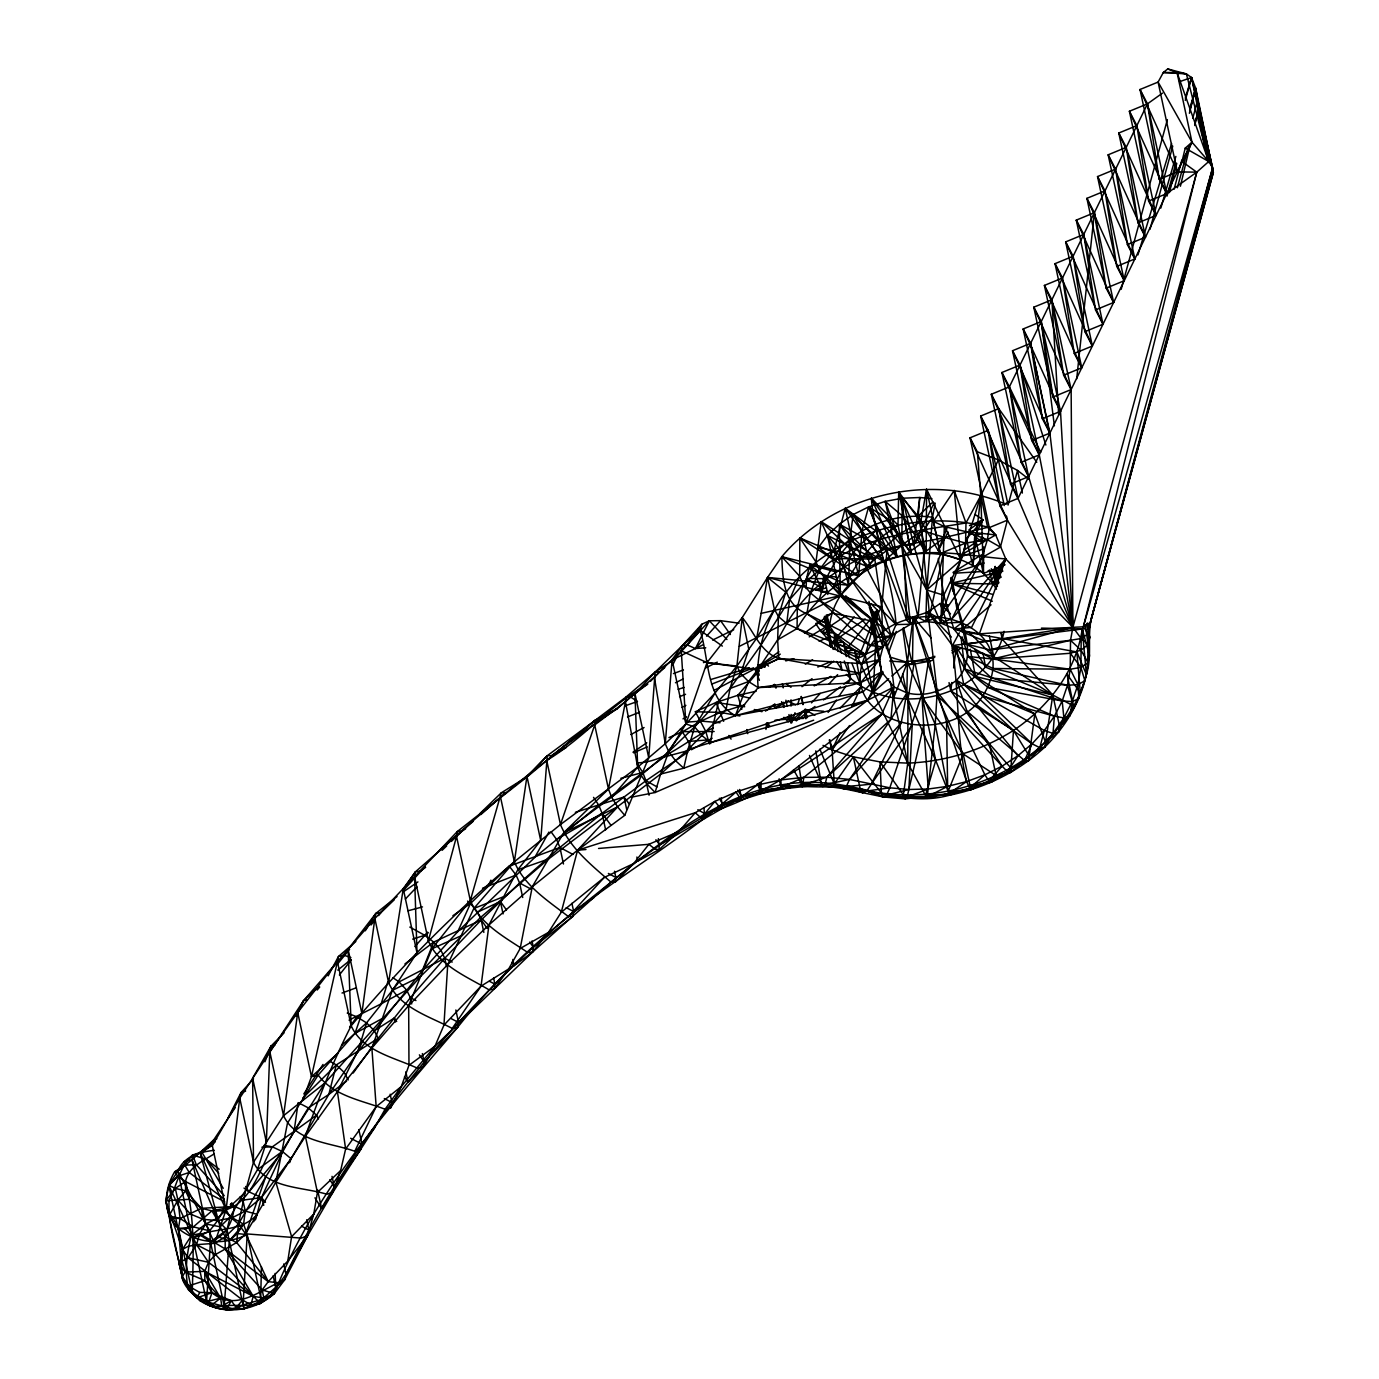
<?xml version="1.0" encoding="UTF-8"?>
<svg xmlns="http://www.w3.org/2000/svg" width="1379" height="1379" viewBox="0 0 1379 1379"><rect width="100%" height="100%" fill="white"/><g stroke="black" fill="none" stroke-linecap="round" stroke-linejoin="round"><path stroke-width="1.5" d="M1210.883 179.167L1091.754 616.965C1086.876 635.788 1092.427 655.818 1086.411 674.624C1080.291 702.376 1065.088 727.44 1044.748 747.108C1018.271 771.93 984.537 788.185 949.08 795.304C910.088 806.06 872.631 788.909 834.295 783.927C729.732 769.706 649.802 854.256 573.681 911.588C455.191 1011.979 354.455 1134.572 285.936 1274.334L284.522 1279.988C261.769 1288.744 235.981 1313.032 211.987 1292.675L204.85 1280.626L204.747 1271.335L208.47 1262.268L215.555 1254.511L236.671 1242.565L245.634 1233.826L275.869 1182.113L305.397 1136.348L337.424 1091.616L371.865 1048.006L408.667 1005.619L447.727 964.542L488.959 924.895L532.277 886.749L577.577 850.205L695.206 812.748L714.891 801.389L735.938 792.029L758.019 784.841L780.79 779.928L803.871 777.377L826.9 777.204L849.533 779.445L889.8 787.823L908.882 789.495L928.274 788.995L947.649 786.34L966.627 781.583L984.899 774.808L1002.085 766.155L1017.909 755.744L1032.078 743.798L1044.317 730.525L1054.418 716.166L1062.192 700.98L1067.484 685.242L1070.225 669.229L1070.518 640.287L1072.914 627.29L1071.138 389.55L1063.657 375.226L1081.757 367.779L1074.275 353.455L1092.375 346.008L1084.911 331.684L1102.993 324.255L1095.529 309.913L1113.629 302.484L1106.148 288.142L1124.247 280.713L1116.766 266.388L1134.865 258.942L1127.401 244.617L1145.484 237.171L1138.02 222.846L1156.119 215.4L1148.638 201.075L1166.737 193.629L1159.256 179.304L1140.019 89.497L1158.101 82.068L1163.307 72.518L1167.72 68.95L1186.388 73.897L1191.542 77.552L1208.745 161.515L1196.748 172.168L1083.342 626.824L1081.188 638.511L1080.912 667.402L1077.947 684.622L1072.241 701.566L1063.881 717.925L1053.004 733.404L1039.818 747.694L1024.563 760.553L1007.532 771.757L989.002 781.083L969.334 788.392L948.89 793.511L928.033 796.355L907.141 796.89L886.594 795.114L846.241 786.702L824.97 784.617L803.319 784.772L781.634 787.168L760.243 791.787L739.489 798.544L719.717 807.318L678.864 831.52L633.668 863.582L611.018 882.181L532.587 952.044L434.988 1046.161L401.306 1086.566L385.069 1109.25L375.105 1127.074L332.994 1192.163L307.586 1235.705L284.522 1279.988L274.318 1293.588L260.579 1303.396L253.236 1296.329L225.191 1248.943L225.208 1236.929L230.138 1216.985L257.511 1169.599L266.371 1142.295L269.784 1051.539L270.973 1046.178L284.091 1032.854M1208.349 162.601L1197.696 112.94L1197.713 99.633L1195.696 88.239L1191.542 77.552L1179.51 81.671M870.787 603.571L877.475 610.259L890.386 657.162L893.92 686.966L881.698 714.27L803.871 777.377L781.634 787.168L741.368 799.872L735.938 792.029C684.087 838.38 622.67 872.907 568.476 916.621C527.33 949.131 490.045 986.226 457.552 1027.458C387.585 1109.319 314.067 1192.059 274.318 1293.588C254.477 1311.67 223.277 1315.428 200.403 1301C193.594 1294.674 186.131 1288.986 182.786 1279.936C178.184 1253.339 167.686 1227.258 169.1 1200.006C177.426 1184.957 179.029 1167.306 192.612 1155.033L200.024 1152.499L212.314 1145.604L239.756 1098.098L303.483 1000.758L374.864 918.517L457.311 831.537L527.95 776.205L595.142 720.321L626.049 697.016L655.094 672.142L682.157 645.803L701.911 624.204L709.323 620.791L720.562 620.653L739.075 623.205M275.145 1273.42L275.834 1288.158L274.318 1293.588L263.889 1298.087L260.579 1303.396C246.358 1307.93 230.776 1302.879 216.313 1307.602L188.578 1290.158C184.355 1271.955 186.63 1253.063 191.612 1235.188L177.857 1171.047C184.079 1156.102 199.714 1152.051 214.262 1150.293M907.192 617.361L913.174 616.965L946.546 721.476L947.649 786.34L928.033 796.355L905.141 798.889L903.4 794.907L907.744 763.121L907.968 699.067L914.536 660.989L934.703 657.421M951.338 577.353L952.872 591.557M284.522 1279.988C269.336 1291.278 255.236 1310.757 234.482 1309.205C218.865 1311.757 202.575 1304.258 192.198 1292.692C193.422 1255.286 194.973 1217.933 185.51 1181.527C188.544 1166.893 202.903 1161.187 214.107 1153.895M278.058 1282.66L268.233 1281.66L236.671 1242.565L238.498 1223.966L245.169 1192.439L253.495 1162.238L283.54 1115.68L324.858 1083.067L420.595 976.453L480.633 917.414L548.549 859.014L660.575 774.084L687.931 749.607L713.426 723.82L735.369 715.649L758.14 687.604C748.176 568.027 886.214 498.284 989.295 527.605L1007.394 520.176L1006.498 515.987M983.813 546.911L983.417 573.457L992.104 582.438L996.534 589.212M224.225 1195.679L196.301 1164.703L184.838 1165.152L174.668 1171.754C164.118 1189.439 161.964 1213.623 178.443 1228.551L184.958 1228.93L192.801 1237.584L206.557 1301.724L210.332 1306.12L221.829 1306.327L226.604 1310.05L236.309 1307.62L244.031 1309.102L250.892 1304.758L260.579 1303.396L261.441 1266.732M1006.118 504.352C930.394 472.101 835.036 493.475 781.79 556.685C782.617 578.18 783.324 604.605 806.905 613.758L870.632 645.475C907.485 588.092 1029.165 621.912 982.641 696.188C945.787 753.572 824.108 719.769 870.632 645.475L891.248 635.736L910.605 624.239L901.711 545.619L902.418 498.233L919.776 497.491L931.928 498.681M948.442 605.278L940.064 603.554L927.86 612.121L913.174 616.965L912.467 664.35L904.745 664.678M793.546 769.654L800.768 782.772L843.086 788.581L862.668 792.701L866.77 791.029L871.39 784.03L901.142 723.079L906.882 692.844L907.434 662.403L913.174 616.965L931.084 637.943M830.589 646.751C815.799 567.786 929.36 526.037 983.417 573.457L1005.084 564.769M821.194 591.815L823.866 575.888L809.852 564.856L806.525 578.422L806.077 588.626M997 586.161L997.224 578.18L995.173 566.493L998.741 583.024M1192.783 118.387L1197.713 99.633L1213.33 172.496L1090.237 623.032L1083.342 626.824L1072.914 627.29L985.606 641.442L940.892 623.17L944.322 526.571L933.411 521.383L954.234 490.493L965.989 522.951L965.559 543.067L963.128 553.789L941.081 616.516L925.861 621.498L910.605 624.239L896.022 624.584L849.033 576.784L837.312 557.84L821.194 521.624L815.989 561.977L803.285 584.162L789.581 599.727L760.674 645.527L730.043 688.5L694.671 726.871L668.746 751.71L641.028 775.205L563.752 832.692L532.277 886.749L520.176 948.493L508.644 968.989L494.078 989.088L488.993 989.829C467.222 976.694 439.005 965.834 428.352 940.892L414.596 876.751L415.458 871.787L473.049 821.436M672.935 660.679L687.328 644.976L701.911 624.204L700.049 630.289C709.564 658.817 705.152 699.015 735.369 715.649L748.521 681.536L758.381 668.832L778.721 658.524L777.653 639.839L778.428 616.516L785.737 592.143L767.569 577.422L781.79 556.685L858.686 575.87L861.944 530.967L868.632 506.886L885.197 501.387L902.418 498.233L918.19 516.211L940.478 554.496L926.705 589.971L925.861 621.498L940.892 623.17L962.404 622.257L1005.756 558.943L995.707 534.914L989.295 527.605L970.04 437.815L988.14 430.369L998.396 459.879L1008.066 505.042L1017.547 470.463L998.396 459.879L977.349 451.812L970.04 437.815L1007.394 520.176L1072.914 627.29L1081.188 638.511L1088.117 644.51C1092.823 688.811 1062.83 729.974 1029.199 755.985C987.002 786.547 933.031 800.234 881.388 792.994L853.325 756.812L832.089 750.004L822.987 745.367M224.036 1198.954L189.216 1172.478L177.701 1176.27L168.721 1185.268L182.476 1249.408L182.062 1261.147L185.269 1272.127L204.85 1280.626L220.606 1298.087L221.829 1306.327L231.172 1300.638L236.309 1307.62L242.497 1300.035L250.892 1304.758L253.236 1296.329L215.555 1254.511L196.525 1244.668L168.721 1185.268L177.857 1171.047L192.612 1155.033L205.954 1159.136L219.192 1169.202M869.649 604.778L890.386 657.162L906.882 692.844L912.191 725.164L908.882 789.495L907.141 796.89L905.141 798.889L883.525 796.993L862.668 792.701L834.295 783.927L819.867 749.159M948.028 606.329L940.064 603.554C963.438 660.438 952.406 722.768 966.627 781.583L948.89 793.511L927.119 798.32L907.744 763.121L873.2 692.379L876.165 635.512M876.699 624.997L877.475 610.259L872.217 613.983M177.701 1176.27L168.962 1185.699L165.67 1200.781L182.476 1249.408L188.096 1257.803L242.497 1300.035L244.031 1309.102L243.049 1304.948L247.203 1234.636C225.294 1245.099 197.593 1244.565 178.443 1228.551L173.133 1218.088L169.031 1215.795L177.943 1200.126L185.596 1190.818L185.51 1181.527L177.701 1176.27L174.668 1171.754L177.857 1171.047L192.009 1159.773L213.642 1140.019L235.223 1107.613M946.201 622.239L927.86 612.121L937.168 691.775L935.238 724.354L927.119 798.32L903.4 794.907L880.009 761.897L853.325 756.812L834.295 783.927L843.086 788.581L866.77 791.029L889.8 787.823L921.913 694.499L907.434 662.403L902.693 628.393M966.127 537.948L972.936 565.924L974.729 535.638L982.951 519.917L975.005 514.401M404.461 1076.913L408.046 1082.17L423.112 1067.018L434.988 1046.161L443.952 1025.097L447.727 964.542L473.807 908.502L514.367 861.754L560.46 824.556L637.684 767.12L665.264 743.729L685.897 723.958L714.977 693.103L736.886 666.091L756.726 638.098L774.377 609.242L767.569 577.422L848.585 585.213L849.895 539.327L853.205 514.539L868.632 506.886L889.231 519.711L911.605 554.117L898.712 491.872L920.741 521.779L929.601 616.085L925.861 621.498L918.035 617.327L904.193 555.616L897.988 525.054L898.712 491.872L926.171 553.324L926.602 489.252L960.939 560.012L943.753 595.228L940.892 623.17L952.131 618.585L1005.756 558.943L1072.914 627.29L990.036 649.923L966.145 644.062L953.854 629.048L943.753 595.228L938.306 558.461M436.712 853.342C472.118 820.85 508.403 789.615 546.705 760.415C583.317 738.592 610.69 704.635 647.802 684.018L630.444 696.912L617.447 708.599L595.142 720.321L547.256 755.726L526.95 776.36L514.367 861.754C455.484 911.743 400.686 966.489 351.18 1025.786C332.942 1061.365 318.377 1098.58 305.397 1136.348L317.429 1192.421L313.774 1213.985L307.586 1235.705L285.936 1274.334L269.077 1297.277L243.049 1304.948L234.482 1309.205L206.557 1301.724L210.435 1241.841L209.625 1230.826L203.178 1219.329L201.351 1208.297L185.596 1190.818L175.305 1188.405L168.721 1185.268M511.695 962.266L514.143 965.645L532.587 952.044L548.463 932.394L561.253 912.26L577.577 850.205L624.756 815.334L648.716 757.76L655.094 672.142L676.193 657.921L703.066 644.786M803.871 777.377L802.199 786.737L781.514 789.029L760.45 789.34L757.192 783.755M397.066 896.505L375.812 913.467L374.864 918.517L388.619 982.675C399.651 1007.997 429.696 1016.426 452.243 1028.441L481.047 986.123L488.959 924.895L517.78 869.787L540.706 840.5L547.256 755.726L551.514 755.726L566.407 747.384M224.674 1201.712L185.51 1181.527L175.305 1188.405L165.67 1200.781L182.786 1279.936L188.371 1286.004L199.731 1292.416L211.987 1292.675L231.172 1300.638L226.604 1310.05L224.191 1305.982L229.293 1240.807L227.052 1229.878L217.658 1220.605L211.935 1210.848L201.351 1208.297L189.492 1199.282L185.596 1190.818M935.221 503.128L932.497 517.297L926.705 589.971L940.892 623.17M813.679 720.183L683.743 768.224L675.52 760.674L668.746 751.71L665.264 743.729L672.073 659.765L682.157 645.803L700.049 630.289L722.355 646.096M758.381 668.832L777.653 639.839L797.062 628.565L797.321 607.639L803.285 584.162L819.298 570.113L834.347 549.497L845.258 508.282L897.195 556.875L885.197 501.387L903.641 516.987L926.171 553.324L918.19 516.211L919.776 497.491L913.674 544.808L926.705 589.971L943.753 595.228M961.301 555.737L960.939 560.012L926.705 589.971L901.711 545.619L885.197 501.387M952.234 577.577C952.286 610.501 983.572 651.284 956.526 680.278C942.374 691.258 924.706 697.464 906.882 692.844L890.868 719.424L826.9 777.204L803.319 784.772L761.139 793.425L761.036 782.927M765.948 729.474L766.534 723.061M774.377 609.242L778.428 616.516L786.737 623.601L797.062 628.565L865.271 654.301L882.974 646.992L891.248 635.736L881.698 606.812L767.569 577.422L742.23 617.585C754.158 631.548 759.967 651.802 778.721 658.524L861.772 663.627L882.974 646.992L873.821 621.377L840.345 595.676L832.364 558.461C854.101 526.726 895.074 512.023 932.497 517.297L913.674 544.808L901.711 545.619L868.632 506.886L887.025 550.462L881.698 606.812L882.974 646.992L879.63 659.558L881.612 671.952L893.92 686.966L906.882 692.844M631.461 797.165L655.111 792.511L867.667 700.239L893.92 686.966L890.868 719.424L849.533 779.445L846.241 786.702L843.086 788.581M617.447 708.599L599.107 720.545L595.142 720.321L594.711 724.94L560.46 824.556C570.32 848.413 592.091 865.702 611.018 882.181L615.275 882.164L633.668 863.582L648.854 844.31L678.864 831.52L695.206 812.748L701.221 818.006L704.876 818.419L739.489 798.544L867.667 700.239L881.612 671.952L871.7 619.705M1076.689 378.897L1094.374 212.676L1086.893 198.352L1104.993 190.905L1097.529 176.581L1115.611 169.134L1108.147 154.81L1126.247 147.363L1118.765 133.039L1136.865 125.592L1129.384 111.268L1147.483 103.839L1162.497 93.1M660.575 774.084L668.746 751.71L685.897 723.958L706.996 662.627L742.23 617.585L736.886 666.091L730.043 688.5L726.181 709.082L713.426 723.82L710.547 742.574L687.931 749.607L683.743 768.224L660.575 774.084L655.111 792.511L647.406 784.513L641.028 775.205L637.684 767.12L625.445 701.756L626.049 697.016L630.444 696.912L637.443 701.463L625.445 705.738M972.936 565.924L980.797 495.578L977.349 451.812M615.275 882.164L615.827 877.458L614.5 871.252M777.653 639.839L786.737 623.601L789.581 599.727L799.682 576.284L799.837 537.913L870.373 567.907L861.944 530.967L853.205 514.539L839.346 524.158L827.486 535.448L818.35 547.446L832.364 558.461L874.803 559.029L887.025 550.462L901.711 545.619M215.555 1254.511L214.555 1243.341L226.07 1209.745L239.756 1098.098L240.997 1092.633L253.529 1078.826M951.838 682.519L950.803 690.879L989.381 743.867L1010.945 767.982L1010.773 772.43L996.069 775.481L991.277 782.255L970.04 785.789L963.214 753.985L936.927 695.516L928.946 658.266L934.893 656.301M953.647 667.901L956.25 647.01L961.68 648.027L952.044 652.819M246.6 1232.895L243.6 1224.173L245.238 1211.09L242.911 1200.144L240.067 1196.989M206.557 1301.724L200.403 1301L192.198 1292.692L182.786 1279.936L182.218 1276.333L185.269 1272.127L204.747 1271.335L253.236 1296.329L263.889 1298.087L262.165 1289.951L268.233 1281.66L287.78 1261.061L291.607 1236.653L275.869 1182.113L287.47 1123.144L318.187 1075.068L354.955 1033.457L361.867 1013.479L374.864 918.517M302.828 1099.994L311.464 1076.671L318.187 1075.068C333.718 1096.15 361.97 1100.356 385.069 1109.25L390.826 1107.733L401.306 1086.566L408.977 1065.295L408.667 1005.619L431.955 948.752L470.308 900.556L501.284 792.822L527.95 776.205L547.256 755.726M358.85 1129.625L361.953 1144.122L360.764 1149.465L354.799 1151.275C330.495 1142.501 296.054 1142.122 283.54 1115.68L297.726 1012.514L303.483 1000.758L318.687 986.502M465.637 828.71L462.12 831.054L457.311 831.537L456.552 836.415L470.308 900.556C480.633 925.119 506.851 938.289 527.778 952.527L532.587 952.044L533.345 947.166L573.026 916.363L573.681 911.588L571.906 903.314M937.823 689.241L936.927 695.516L989.381 743.867L996.069 775.481L963.214 753.985L922.517 698.274L914.536 660.989L906.227 661.437M255.477 1219.777L261.493 1197.575L282.729 1151.724L294.072 1131.401L298.174 1102.614L308.327 1107.889L316.498 1115.197L318.497 1118.869M388.619 982.675L403.254 888.679L415.458 871.787L420.526 871.045L425.628 867.339M1000.964 633.099L1002.292 639.304L1052.849 695.068L1044.748 747.108L1029.199 755.985L1028.7 760.639L1010.945 767.982L1013.479 730.405C1048.333 707.168 1076.154 671.194 1082.239 628.979L1041.455 628.117M952.131 618.585L981.882 557.633L987.398 539.706L989.295 527.605M494.078 989.088L494.923 984.123L493.596 977.918M894.712 691.862L893.644 697.877L907.744 763.121C945.132 761.691 981.917 750.555 1013.479 730.405L1029.199 755.985L1034.836 713.977L975.453 676.503L956.25 647.01L952.406 648.906M851.67 706.151L867.667 700.239L710.547 742.574L701.808 735.49L694.671 726.871L685.897 723.958L681.26 650.802L682.157 645.803L687.328 644.976L695.395 648.544L705.755 647.802M756.726 638.098L767.569 577.422M355.834 941.461L338.458 956.492L337.424 961.646L351.18 1025.786C362.66 1051.505 394.36 1057.348 417.561 1068.277L423.112 1067.018L424.146 1061.864L457.552 1027.458L458.5 1022.391L455.846 1009.98M700.049 630.289L681.26 650.802L654.353 677.003L625.445 701.756L608.467 789.081L611.655 797.303L617.62 806.905L624.756 815.334M245.169 1192.439L217.21 1218.381L205.764 1223.914L191.612 1235.188L182.476 1249.408L179.408 1264.922L182.218 1276.333L197.059 1297.777L209.143 1301.069L220.606 1298.087L204.747 1271.335L211.987 1292.675L209.143 1301.069L210.332 1306.12L220.606 1298.087M764.793 667.281L765.621 663.092L759.519 664.919M968.42 631.616L993.794 656.714L1052.849 695.068L1059.675 726.871L1058.624 732.059L1045.541 742.195L1034.836 713.977L963.766 684.484C927.877 705.255 876.613 705.083 846.361 674.434M390.826 1107.733L391.929 1102.476L390.154 1094.202M949.028 682.605L950.803 690.879L1013.479 730.405L963.766 684.484C983.382 672.918 999.672 654.077 1004.084 631.323M337.872 1053.418L311.464 1076.671L337.424 961.646L297.726 1012.514L269.784 1051.539L283.54 1115.68M713.426 723.82L718.718 700.825M314.964 1197.817L321.566 1208.418L332.994 1192.163L340.647 1170.564L345.629 1149.052L337.424 1091.616L362.522 1041.593M906.227 663.058L912.467 664.35L929.687 661.196L928.946 658.266L922.517 698.274L935.755 760.467L925.774 794.338L949.08 795.304L935.238 724.354L921.913 694.499L923.671 725.578L908.882 789.495L886.594 795.114L883.525 796.993L866.77 791.029M287.78 1261.061L307.586 1235.705L308.879 1230.137L306.672 1219.794M216.813 1138.813L213.642 1140.019L212.314 1145.604L226.07 1209.745L230.138 1216.985L238.498 1223.966L245.634 1233.826L268.233 1281.66L225.191 1248.943L199.714 1233.671L191.612 1235.188M1180.407 186.234L1190.284 144.347M1194.731 125.506L1197.696 112.94L1213.33 172.496L1091.754 616.965C1085.928 635.771 1089.772 655.456 1086.411 674.624C1080.464 693.568 1074.327 712.995 1059.675 726.871M1167.72 68.95L1177.028 72.466L1191.99 142.209L1185.233 148.139L1181.975 161.498L1177.356 171.858L1018.012 498.405L999.913 505.834L1007.394 520.176L1000.396 547.135L981.882 557.633L941.081 616.516M175.305 1188.405L177.943 1200.126L190.492 1214.054L203.178 1219.329L217.658 1220.605L232.241 1217.743L245.238 1211.09L261.493 1197.575L291.072 1158.739L328.823 1094.443L336.286 1064.916L378.191 1038.335L410.39 997.724L444.745 958.25L481.185 919.983L519.607 883.025L559.926 847.447L602.089 813.317L645.958 780.721L687.966 752.107M1169.426 192.612L1176.77 163.394M1189.387 113.302L1195.696 88.239L1213.33 172.496L1211.451 177.081M1044.317 730.525L1039.818 747.694L1028.7 760.639L1024.563 760.553L967.041 711.271L956.526 680.278L1044.317 730.525L1053.004 733.404L1058.624 732.059L1063.881 717.925L1062.192 700.98L964.8 669.022L952.424 645.562L927.86 612.121L929.532 616.085L943.667 552.169L965.559 543.067L987.398 539.706L995.707 534.914L987.623 527.381L980.797 495.578L998.396 459.879M1174.132 189.182L1181.803 160.033M1167.013 196.111L1175.839 162.929M1189.629 111.061L1195.696 88.239L1189.681 108.907M428.352 940.892L456.552 836.415M866.96 701.101L873.2 692.379L865.219 655.18L873.579 624.549M875.251 618.413L877.475 610.259L873.528 615.206M1121.196 289.297L1167.375 119.611M1177.338 187.768L1188.646 146.191M1194.869 123.334L1197.696 112.94M962.404 622.257L953.854 629.048L979.4 633.857L1072.914 627.29L1196.748 172.168L1181.975 161.498L1191.99 142.209L1158.101 82.068L1177.356 171.858L1196.748 172.168L1166.737 193.629L1129.384 111.268L1148.638 201.075L1136.865 125.592L1156.119 215.4L1118.765 133.039L1138.02 222.846L1126.247 147.363L1145.484 237.171L1108.147 154.81L1127.401 244.617L1115.611 169.134L1134.865 258.942L1097.529 176.581L1116.766 266.388L1104.993 190.905L1124.247 280.713L1086.893 198.352L1106.148 288.142L1094.374 212.676L1076.275 220.123L1095.529 309.913L1083.756 234.447L1076.275 220.123L1113.629 302.484L1094.374 212.676M1150 229.259L1172.753 146.122M1185.285 100.408L1191.542 77.552L1212.658 167.755L1090.237 623.032L1088.255 633.771L1089.703 637.736L1088.117 644.51L1081.033 650.198L1070.345 653.267L992.535 659.024L968.144 656.456L962.111 636.874M185.269 1272.127L179.408 1264.922L182.062 1261.147L188.096 1257.803L196.525 1244.668L199.714 1233.671L205.764 1223.914L192.009 1159.773L192.612 1155.033L196.301 1164.703M1160.825 208.091L1175.856 156.43M687.931 749.607L694.671 726.871L714.977 693.103M184.958 1228.93L193.336 1226.896L211.935 1210.848C248.461 1214.261 258.425 1171.392 272.352 1146.845L294.072 1131.401L308.327 1107.889L328.823 1094.443L357.747 1052.16L366.555 1022.89L399.048 981.917L444.745 958.25L452.191 962.077M349.059 1020.15L381.207 1003.809L387.895 981.555M1137.934 254.925L1171.598 143.554M1185.302 98.168L1191.542 77.552M968.42 531.26L974.729 535.638L983.417 573.457L980.797 495.578L960.939 560.012L939.358 552.962M1207.59 189.388L1210.814 179.132M791.787 722.82L795.011 712.736M797.579 704.669L799.527 698.636M870.304 620.205L881.612 671.952L860.737 682.639L758.14 687.604L748.521 681.536L740.747 673.659L748.797 649.285L742.23 617.585M324.858 1083.067L265.699 1176.873L245.634 1233.826L301.26 1238.101L307.586 1235.705M414.596 876.751L416.992 952.82L392.308 990.432L371.865 1048.006L376.174 1106.648L354.799 1151.275M979.4 633.857L1005.756 558.943C965.576 555.685 924.292 545.653 884.904 560.632C849.05 572.371 816.196 595.59 797.062 628.565L861.772 663.627L879.63 659.558L873.821 621.377L868.942 601.365M888.507 652.888L896.264 631.427M289.624 1162.704L291.072 1158.739L282.729 1151.724L272.352 1146.845L264.216 1145.363M264.906 1061.796L270.973 1046.178L274.973 1044.954M815.747 623.394C825.107 639.735 841.242 651.026 858.427 657.99L872.717 622.188M874.303 618.206L877.475 610.259M938.203 550.342L946.925 528.45M357.747 1052.16L422.267 970.678L433.713 942.081L481.185 919.983L487.287 928.446M963.214 753.985L948.131 791.27L949.08 795.304L969.334 788.392L984.899 774.808L957.267 717.08L937.168 691.775M1002.723 565.166L997.224 578.18L997.862 582.283M230.259 1204.591L245.238 1211.09L257.321 1214.365C240.101 1233.429 213.435 1226.448 192.801 1237.584L200.869 1235.532L210.435 1241.841C225.277 1236.463 233.516 1221.811 233.999 1206.522L231.827 1202.884M891.248 635.736L896.022 624.584C893.299 581.145 874.7 541.43 871.338 498.267L897.988 525.054L877.958 539.534L861.392 558.081L849.033 576.784L886.232 630.393L891.248 635.736L877.682 637.426L819.005 600.02L810.352 592.849L803.285 584.162L799.682 576.284L781.79 556.685L848.585 585.213L839.587 549.135L839.346 524.158L887.025 550.462L910.605 624.239L918.035 617.327L923.913 552.772L944.718 537.431L987.623 527.381M886.594 795.114L889.8 787.823M422.267 970.678L457.759 931.652L470.48 903.469L509.265 866.167L559.926 847.447L572.974 854.446M834.295 783.927L832.089 750.004L840.018 732.663M852.377 705.72L861.185 686.466L854.497 650.009L843.448 642.338L821.436 632.03L845.655 615.879M296.382 1016.22L303.483 1000.758L307.345 999.741M482.529 888.231L488.183 886.025L490.907 880.164M934.135 502.887L913.674 544.808L902.418 498.233L903.641 516.987L911.605 554.117L871.338 498.267L897.195 556.875L875.355 524.313L868.632 506.886M886.335 648.268L893.764 633.013M854.204 616.947L831.933 642.648L854.497 650.009L873.2 692.379L883.146 671.987M672.693 665.057L676.193 657.921M1177.356 171.858L1140.019 89.497L1147.483 103.839L1159.256 179.304L1177.356 171.858L1191.99 142.209L1208.745 161.515L1212.658 167.755L1083.342 626.824L1088.255 633.771L1081.188 638.511L1070.518 640.287L990.036 649.923M199.731 1292.416L197.059 1297.777L211.987 1292.675M253.65 1221.742L257.321 1214.365M1005.756 558.943L971.592 627.393L953.854 629.048M726.974 639.528L709.323 620.791L695.395 648.544L702.394 640.804M228.052 1117.886L240.997 1092.633L245.634 1091.048M938.375 550.48L948.097 532.035M328.15 975.867L338.458 956.492L344.009 955.233L350.904 957.612M980.797 495.578L965.989 522.951C915.26 531.536 860.755 536.086 819.298 570.113L810.352 592.849L806.905 613.758L865.271 654.301M989.364 636.047L993.794 656.714L952.424 645.562L959.319 632.823M457.759 931.652L534.759 857.445L548.945 832.071M360.764 1149.465L334.252 1186.698L332.994 1192.163L326.84 1194.248C302.104 1186.526 266.595 1188.991 253.495 1162.238L252.633 1078.137L270.973 1046.178M265.699 1176.873L238.498 1223.966L225.208 1236.929L214.555 1243.341L196.525 1244.668L188.13 1246.357L182.476 1249.408M365.297 930.791L375.812 913.467L381.138 912.467L394.428 899.608M303.811 1093.943L322.996 1064.45M786.737 623.601C803.716 594.332 830.865 572.113 861.392 558.081C887.593 545.377 916.794 543.878 944.718 537.431L965.559 543.067M243.049 1304.948L229.293 1240.807L237.326 1233.55L243.6 1224.173L232.241 1217.743L223.243 1210.228L217.658 1220.605L209.625 1230.826L200.869 1235.532M828.089 712.426L836.432 700.084M838.811 696.55L845.948 685.966M848.326 682.45L850.705 678.916L847.482 662.661M402.651 890.489L415.458 871.787M912.191 725.164L871.39 784.03C841.276 787.926 810.697 787.478 780.48 785.013L779.135 778.807M829.262 739.971L832.089 750.004L849.533 725.544M349.594 1027.01L356.92 1016.84L366.555 1022.89L374.33 1030.751L378.191 1038.335L353.196 1073.034M345.629 1149.052L376.174 1106.648L401.306 1086.566M534.759 857.445L598.779 805.181L664.092 757.002L682.708 731.646L700.928 721.096L720.407 712.391L744.66 704.824M337.683 963.852L349.594 949.304M351.18 1025.786L348.111 949.321L375.812 913.467M375.105 1127.074L361.953 1144.122L350.645 1138.244M339.372 974.97L351.3 959.87M858.427 657.99L865.219 655.18L844.637 651.491L869.597 620.154M371.003 925.016L374.795 920.31M378.604 915.604L381.138 912.467M213.642 1140.019L202.213 1152.758L200.024 1152.499L220.088 1226.793L225.208 1236.929L236.671 1242.565M701.221 818.006L714.891 801.389L719.717 807.318L722.51 808.232C780.773 786.582 829.175 746.453 881.698 714.27L826.9 777.204L824.97 784.617L822.832 786.599L809.473 755.451M282.729 1151.724L248.978 1191.852L244.014 1188.077M877.682 637.426L833.14 587.609L842.69 567.838L856.997 547.584L875.734 530.846L845.258 508.282L852.153 540.206L837.312 557.84L825.573 579.49L819.005 600.02L870.632 645.475L882.974 646.992M317.118 990.07L319.738 987.019M243.6 1224.173L229.293 1240.807L219.02 1237.135M611.655 797.303L637.684 767.12L634.961 693.62L655.094 672.142L659.886 671.694L664.781 667.557M709.427 743.988L705.755 731.404L695.344 711.736L716.08 702.463L737.817 695.309L758.674 671.142M761.449 667.919L765.621 663.092L768.499 666.109M896.022 624.584L866.391 567.734L881.319 550.445L899.832 533.845L920.741 521.779L926.602 489.252L940.478 554.496L932.497 517.297M967.627 537.603L982.951 519.917L969.471 525.554M414.907 946.546L427.68 932.17M403.03 890.834L425.146 866.615M706.582 636.15L720.562 620.653L730.387 634.53M687.328 644.976L709.323 620.791M500.629 797.614L514.367 861.754C524.434 885.939 548.497 901.245 568.476 916.621L604.174 877.492L633.668 863.582M901.142 723.079L849.533 779.445L824.97 784.617L802.199 786.737L798.906 765.655M795.511 720.131L805.681 709.151M811.49 702.876L820.212 693.465M828.934 684.053L837.656 674.641M710.547 742.574L863.237 691.758L881.612 671.952M886.232 630.393L833.14 587.609L825.573 579.49L819.298 570.113L815.989 561.977L799.837 537.913L858.686 575.87L849.895 539.327L839.346 524.158L874.803 559.029L840.345 595.676L739.368 646.355M405.323 899.074L416.906 886.921M443.952 1025.097L481.047 986.123L508.644 968.989M893.92 686.966L873.872 707.823L780.79 779.928L781.514 789.029L780.48 785.013M840.207 708.048L861.185 686.466L851.946 663.437M291.607 1236.653L313.774 1213.985M650.492 681.278L659.886 671.694M302.742 1098.098L336.286 1064.916L344.267 1072.5L348.197 1079.964M230.138 1216.985L220.088 1226.793L205.764 1223.914L177.857 1171.047L184.838 1165.152L189.216 1172.478M479.564 813.886L501.284 792.822L505.817 792.58L480.857 814.575M918.19 516.211L933.014 501.939M442.107 850.309L446.727 845.879M451.347 841.431L462.12 831.054M317.429 1192.421L340.647 1170.564M475.341 1006.67L458.5 1022.391L451.105 1018.598M678.864 831.52L659.265 849.481L637.77 861.151L636.891 857.014M341.837 1045.265L366.555 1022.89M873.2 692.379L888.765 678.761M891.868 676.02L907.434 662.403L890.386 657.162M951.958 650.733L956.25 647.01L963.766 684.484M215.141 1141.743L202.213 1152.758L223.208 1188.302M961.921 629.617L991.07 604.847M803.043 710.84L793.77 718.58L775.05 720.2M595.142 720.321L546.705 760.415L560.46 824.556M561.253 912.26L604.174 877.492M781.979 702.859L775.308 708.254L773.102 704.841M802.009 686.708L812.024 678.623M825.366 667.85L833.709 661.127M337.803 970.109L350.973 959.525M215.383 1141.243L200.024 1152.499L226.07 1209.745M796.252 720.889L814.972 706.462M823.487 699.911L840.5 686.794M843.896 684.174L850.705 678.916L844.293 660.989M404.943 963.921L433.713 942.081L441.056 950.476L444.745 958.25L446.52 966.524M625.445 701.756L594.711 724.94L608.467 789.081L563.752 832.692L617.62 806.905L577.577 850.205L585.972 849.516M328.823 1094.443L346.577 1081.17M551.514 755.726L599.107 720.545M408.977 1065.295L434.988 1046.161M257.511 1169.599L281.626 1151.93M778.859 651.75L754.916 669.211L706.996 662.627L681.26 650.802M804.491 633.047L831.847 613.086L873.821 621.377L881.698 606.812L874.803 559.029L827.486 535.448L832.364 558.461M294.072 1131.401L316.498 1115.197M227.052 1229.878L210.435 1241.841L224.191 1305.982M923.327 541.964L904.193 555.616L906.727 620.188L910.605 624.239M968.937 529.898L982.951 519.917M865.219 618.981L831.933 642.648L843.448 642.338L849.619 657.68M765.483 711.099L775.188 704.221M1000.585 575.801L997.224 578.18L998.12 582.317M758.14 687.604L860.255 673.176L879.63 659.558L860.737 682.639L735.369 715.649L863.237 691.758M428.231 932.842L424.698 935.29L412.683 939.116M452.881 915.708L470.48 903.469L477.582 912.122L481.185 919.983L483.839 932.411M593.901 897.608L573.681 911.588L566.217 907.641M633.03 752.176L646.768 742.816M403.84 891.489L417.923 881.922M964.042 550.152L983.055 537.465M649.061 795.2L645.958 780.721L642.769 772.516L636.77 762.915C666.712 762.173 686.966 738.868 713.184 728.078M374.33 1030.751L394.291 1018.03L396.669 1021.529M953.165 572.319L983.537 553.634M805.284 664.161L812.61 659.748M780.273 654.129L754.916 669.211L759.398 680.295M809.232 636.891L829.158 625.032L826.969 614.706M1001.292 577.025L992.104 582.438L989.346 569.923M963.128 553.789L987.398 539.706L1000.396 547.135M683.001 718.873L686.535 716.839M788.288 700.791L775.308 708.254L774.429 704.135M814.231 685.897L830.899 676.331M563.477 863.995L559.926 847.447L556.53 839.397L602.089 813.317L598.779 805.181L593.539 797.372M520.176 948.493L548.463 932.394M354.955 1033.457L382.276 1018.495M381.207 1003.809L406.615 990.053L410.39 997.724L411.718 1003.929M630.789 734.559L644.079 727.509M682.053 707.375L685.863 705.358M714.356 690.258L765.621 663.092L757.623 666.212M392.308 990.432L420.595 976.453M712.65 640.063L733.731 629.703M675.469 682.743L683.088 679.002M705.893 667.781L717.304 662.161M477.582 912.122L500.387 901.504L506.489 909.968M712.167 738.23L691.465 749.728L688.38 741.437L680.45 728.75M431.955 948.752L461.12 935.807M780.221 658.197L754.916 669.211L765.19 666.436M819.126 641.252L828.848 637.012L824.47 616.344M633.53 752.813L647.303 746.884M668.936 737.575L682.708 731.646L714.15 731.525M1058.71 415.01L1051.884 299.76L1063.657 375.226L1044.403 285.419L1081.757 367.779L1062.502 277.989L1074.275 353.455L1055.021 263.665L1092.375 346.008L1073.121 256.218L1084.911 331.684L1065.657 241.894L1102.993 324.255L1083.756 234.447L1065.657 241.894L1073.121 256.218L1055.021 263.665L1062.502 277.989L1044.403 285.419L1051.884 299.76L1033.785 307.189L1053.039 396.997L1060.503 411.321L1072.914 627.29L1018.012 498.405L980.659 416.044L998.758 408.598L1036.784 462.275M1060.503 411.321L1023.166 328.96L1030.63 343.302L1042.403 418.768L1060.503 411.321L1041.248 321.531L1053.039 396.997L1071.138 389.55L1033.785 307.189L1041.248 321.531L1023.166 328.96L1042.403 418.768L1049.884 433.092L1072.914 627.29L1028.631 476.634L1009.394 386.827L1001.912 372.502L1020.012 365.056L1045.868 445.021M1049.884 433.092L1012.531 350.731L1020.012 365.056L1031.785 440.539L1049.884 433.092L1030.63 343.302L1012.531 350.731L1031.785 440.539L1039.266 454.863L1072.914 627.29M1020.012 365.056L1039.266 454.863L1021.167 462.31L1028.631 476.634L1010.548 484.081L1018.012 498.405L998.758 408.598L991.294 394.273L1009.394 386.827L1147.483 103.839L1166.737 193.629M768.982 687.138L774.843 684.725M817.799 667.022L831.468 661.386M473.807 908.502L503.818 896.626M488.183 886.025L516.091 875.062L519.607 883.025L522.71 897.505M627.531 716.942L639.528 712.271M679.571 696.654L685.57 694.309M711.581 684.156L753.623 667.781M730.043 688.5L748.521 681.536M342.026 993.035L355.937 987.916M673.452 673.573L683.45 669.918M703.445 662.627L707.444 661.162M517.78 869.787L548.549 859.014M960.922 556.754L983.193 548.997M827.641 615L833.709 612.879M903.659 627.893L912.467 664.35L914.536 660.989L929.687 661.196L933.359 659.972M188.371 1286.004L204.85 1280.626M629.117 803.854L624.015 797.01L575.353 812.317M815.523 589.66L821.298 587.833L822.918 591.712M953.423 572.768L984.123 563.028M678.123 689.276L684.243 687.449M710.685 679.537L749.349 667.97M982.21 533.604L974.729 535.638L982.537 543.55M785.737 660.903L793.959 658.679M408.029 910.795L422.508 906.899M664.092 757.002L689.517 750.245M620.86 778.273L642.769 772.516M950.631 578.163L966.145 644.062L992.535 659.024L1070.518 640.287L1081.033 650.198L1087.979 662.609L1080.912 667.402L1070.225 669.229L993.018 668.505L968.144 656.456L991.501 678.037L1067.484 685.242L1077.947 684.622L1084.877 680.743L1080.912 667.402L1070.345 653.267M184.269 1161.601L192.009 1159.773L217.21 1218.381M816.196 590.333L826.486 587.937M1002.809 571.302L951.303 583.248L992.363 601.244M165.67 1200.781L189.492 1199.282M761.018 613.396L840.345 595.676L839.587 549.135L827.486 535.448M741.816 709.34L737.817 695.309L756.157 691.241M211.935 1210.848L233.999 1206.522L231.207 1203.419M452.243 1028.441L457.552 1027.458M844.637 651.491L854.497 650.009L865.219 655.18M242.911 1200.144L261.493 1197.575L265.492 1202.316M966.145 644.062L985.606 641.442M952.424 645.562L1082.239 628.979L1089.565 656.163L1085.394 624.756M209.625 1230.826L193.336 1226.896L178.443 1228.551L182.786 1279.936M598.538 848.464L648.854 844.31L655.284 849.274L659.265 849.481L658.386 838.656M688.38 741.437L708.53 739.868L710.685 743.574M686.363 722.182L700.928 721.096L720.062 722.734M953.51 573.285L983.382 571.44M987.657 571.182L1002.585 570.251M820.833 591.798L827.228 591.401M568.476 916.621L573.026 916.363M261.924 1147.225L272.352 1146.845M803.612 718.442L793.77 718.58L790.598 715.684M1186.388 73.897L1177.028 72.466L1163.307 72.518L1186.388 73.897L1208.745 161.515L1185.233 148.139M853.325 756.812L860.151 788.616L883.525 796.993L907.141 796.89L928.274 788.995L923.671 725.578M825.538 578.715L806.525 578.422L821.298 587.833L822.177 591.953M997.793 584.006L951.303 583.248L992.621 594.383M695.344 711.736L720.407 712.391L739.885 715.977M907.744 763.121L880.009 761.897L881.388 792.994L883.525 796.993M173.133 1218.088L180.08 1218.553L201.351 1208.297L233.999 1206.522L230.672 1204.005M889.627 660.989L907.434 662.403L893.644 697.877L890.11 681.347M821.436 632.03L834.329 633.099L843.448 642.338L846.275 656.559M827.848 594.487L823.866 575.888L836.398 576.974M823.797 711.305L804.595 709.547L805.577 718.407M944.322 526.571L966.61 531.777L995.707 534.914M237.326 1233.55L245.238 1234.412M706.996 662.627L736.886 666.091L740.747 673.659M992.535 659.024L1070.225 669.229L1077.947 684.622L1078.878 698.567L1072.241 701.566L1062.192 700.98L988.002 687.363L964.8 669.022L961.06 637.339M962.404 631.41L1076.896 651.939L1086.411 674.624L1082.239 628.979M778.721 658.524L860.255 673.176M819.436 621.067L827.4 622.584L834.329 633.099L841.449 653.025M818.35 547.446L874.803 559.029M188.096 1257.803L208.47 1262.268L253.236 1296.329M993.018 668.505L1067.484 685.242L1072.241 701.566L1070.07 715.787L1063.881 717.925L1054.418 716.166L982.641 696.188L964.8 669.022M737.817 695.309L749.866 698.153M1076.896 651.939L1080.291 692.775L1067.001 674.193L1073.569 705.927L1052.849 695.068L975.453 676.503L970.264 649.164M169.031 1215.795L180.08 1218.553L193.336 1226.896M836.725 572.095L809.852 564.856L821.298 587.833M744.677 706.755L716.08 702.463L723.665 721.32M754.261 709.513L761.949 711.702M274.318 1293.588L262.165 1289.951L225.191 1248.943M944.718 537.431L922.172 530.622L902.09 545.033L884.904 560.632L906.727 620.188M966.61 531.777L987.398 539.706M347.232 1013.082L356.92 1016.84M974.763 649.337L985.554 667.16L1052.849 695.068M988.002 687.363L1054.418 716.166L1053.004 733.404L1044.748 747.108L1039.818 747.694L1032.078 743.798L975.591 704.238L956.526 680.278M945.753 606.398L940.064 603.554L950.51 613.896M410.39 997.724L415.941 1000.568M384.327 1098.563L391.929 1102.476M489.355 981.262L494.923 984.123M788.616 701.256L795.717 704.945M519.607 883.025L530.794 888.938M608.38 873.459L615.827 877.458M301.553 1226.155L308.879 1230.137M814.955 715.201L804.595 709.547L807.525 717.632M409.839 927.084L424.698 935.29L433.713 942.081M645.958 780.721L657.076 786.926M697.808 809.732L705.221 813.869L722.51 808.232L721.165 797.683M329.684 1061.14L336.286 1064.916M816.937 622.119L834.329 633.099L838.173 651.526M392.825 977.642L399.048 981.917L406.615 990.053M1029.337 479.496L1017.547 470.463L1022.373 493.044M786.22 683.484L790.977 687.294M467.584 901.09L470.48 903.469M823.866 575.888L841.035 591.522M845.723 595.797L873.821 621.377L869.304 607.294M870.373 567.907L821.194 521.624L883.336 561.512L875.355 524.313M982.641 696.188L1032.078 743.798L1024.563 760.553L1010.773 772.43L1007.532 771.757L1002.085 766.155L957.267 717.08M783.944 717.287L788.271 721.82M853.205 514.539L887.025 550.462M927.86 612.121L951.389 637.098M205.954 1159.136L218.744 1173.339M975.591 704.238L1017.909 755.744L1007.532 771.757L991.277 782.255L989.002 781.083L984.899 774.808M509.265 866.167L516.091 875.062M655.887 839.742L659.714 844.862L704.876 818.419L703.893 807.663M611 825.28L602.089 813.317L605.622 829.865M529.691 942.098L533.345 947.166L532.018 940.961M551.048 831.778L556.53 839.397M845.258 508.282L883.336 561.512L861.944 530.967M419.371 1054.849L424.146 1061.864L422.37 1053.59M196.525 1244.668L208.47 1262.268M852.153 540.206L856.997 547.584L866.391 567.734M836.484 661.472L842.017 669.935L840.311 661.748M967.041 711.271L1002.085 766.155L989.002 781.083L970.592 789.926L948.131 791.27L935.755 760.467L907.968 699.067L902.642 674.193M329.84 1179.631L334.252 1186.698L332.029 1176.356M860.151 788.616L862.668 792.701M245.634 1186.457L248.978 1191.852L261.493 1197.575L263.768 1205.315M728.922 735.438L731.094 739.144M737.782 790.081L741.04 795.649L741.368 799.872L722.527 803.871L719.321 798.269M767.758 722.803L769.827 726.543M991.76 652.991L993.794 656.714M988.14 430.369L980.659 416.044L999.913 505.834L988.14 430.369L1004.257 505.559M1040.714 452.26L1009.394 386.827L1021.167 462.31L1001.912 372.502L1039.266 454.863M1028.631 476.634L991.294 394.273L1010.548 484.081L998.758 408.598M205.764 1223.914L214.555 1243.341M774.395 684.312L775.998 688.173M781.583 701.67L783.979 707.461M787.961 717.114L789.546 720.976M825.211 617.034L833.157 649.44M913.174 616.965L929.687 661.196M1177.028 72.466L1208.745 161.515M760.277 664.35L761.639 668.332M946.546 721.476L966.627 781.583L970.592 789.926L970.04 785.789M826.004 615.327L829.158 625.032M758.019 784.841L761.139 793.425L741.04 795.649L739.661 789.46M991.294 568.734L996.896 586.644M756.985 667.04L759.208 675.21M994.397 569.475L998.017 583.558M801.285 696.464L803.181 703.945M824.366 617.378L828.848 637.012M746.815 729.543L747.746 733.662M759.036 783.151L760.45 789.34M672.073 659.765L685.897 723.958M1051.884 299.76L1071.138 389.55M1088.979 623.377L1089.841 627.342L1089.341 623.136M1086.721 623.808L1089.703 637.736L1087.359 622.963M993.88 569.872L997.431 586.403M960.043 555.875L960.939 560.012L954.234 490.493M829.899 739.816L832.089 750.004M782.341 683.777L783.22 687.88M785.875 700.204L787.185 706.358M788.943 714.563L790.701 722.786M757.847 664.919L759.174 671.073M767.172 722.992L768.051 727.129M634.961 693.62L648.716 757.76M624.015 797.01L626.687 809.421M526.95 776.36L540.706 840.5M500.387 901.504L503.059 913.915M512.816 959.439L514.143 965.645M403.254 888.679L416.992 952.82M394.291 1018.03L395.17 1022.167M405.822 1071.828L408.046 1082.17M348.111 949.321L361.867 1013.479M297.726 1012.514L311.464 1076.671M317.566 1189.801L321.566 1208.418M252.633 1078.137L266.371 1142.295M283.712 1263.991L285.936 1274.334M239.756 1098.098L253.495 1162.238M273.163 1275.747L275.834 1288.158M247.203 1234.636L260.959 1298.777M192.198 1292.692L178.443 1228.551L180.08 1218.553L177.943 1200.126M824.332 617.689L830.503 646.63M801.233 696.602L802.957 704.652M804.233 710.702L805.957 718.752M1030.63 343.302L1050.074 435.454M995.173 566.493L998.534 582.783M982.986 653.043L985.554 667.16M815.782 750.848L821.022 782.617M654.353 677.003L665.264 743.729M952.01 577.525L956.802 608.38M827.4 622.584L830.675 646.699M1041.248 321.531L1054.383 425.852M1001.585 632.892L1002.292 639.304M783.6 702.29L783.927 706.065M834.329 633.099L834.967 649.509M791.029 699.808L791.063 706.065M791.098 714.408L791.132 722.751"/></g></svg>
